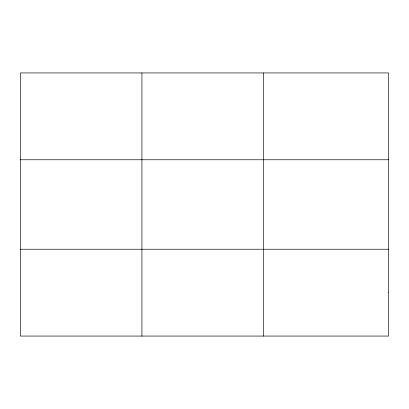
<?xml version="1.0" encoding="UTF-8"?>
<svg xmlns="http://www.w3.org/2000/svg" width="409" height="409" viewBox="0 0 409 409"><rect width="100%" height="100%" fill="white"/><g stroke="black" fill="none" stroke-linecap="round" stroke-linejoin="round"><path stroke-width="0.61" d="M141.923 336.065L141.923 72.935M263.396 336.065L263.396 72.935M20.45 159.771L388.55 159.771M20.45 249.229L388.55 249.229M388.55 292.645L388.55 336.065L20.45 336.065L20.45 72.935L388.55 72.935L388.55 292.645"/></g></svg>
